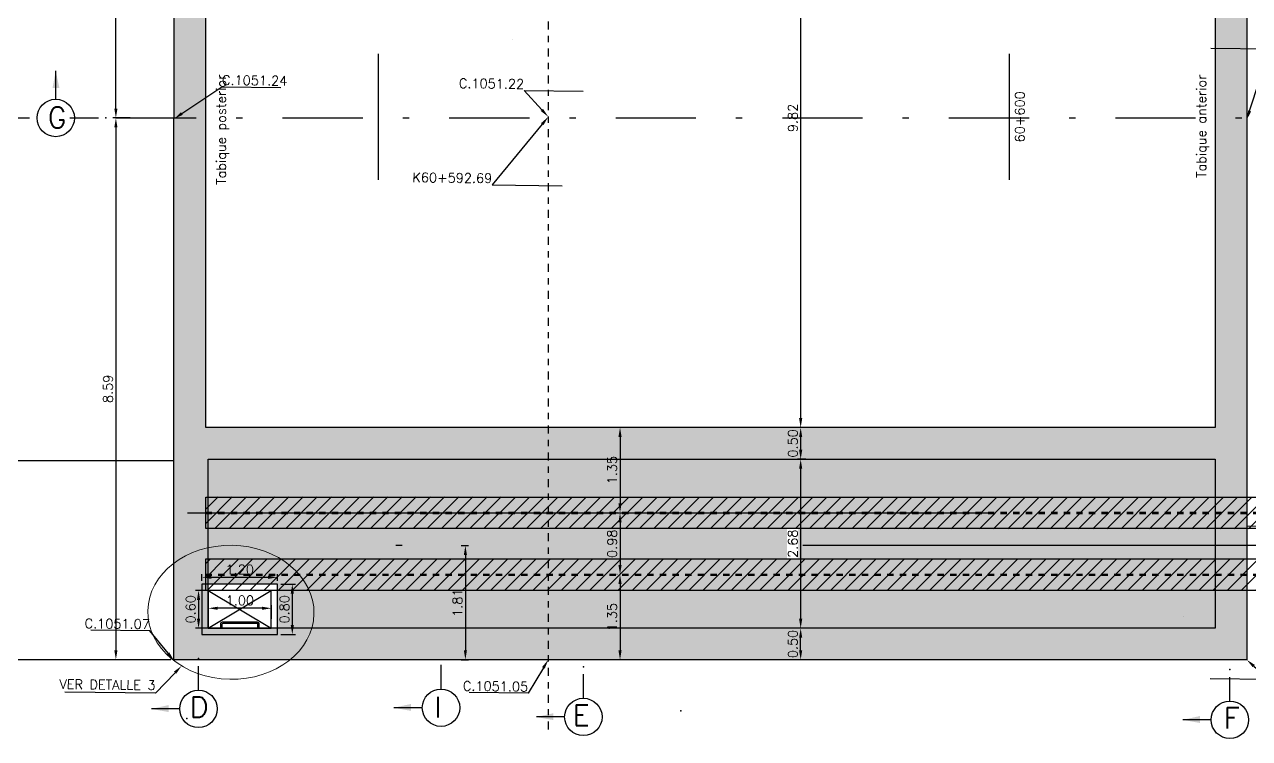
# Model space of a CAD drawing. Header units: metres. Extents: x 1080427 to 1081241, y 976768 to 977288.
# Drawn here: x 1080658.2 to 1080677.62, y 976938.34 to 976949.66 of the extents above; entities that cross this region are included whole.
import ezdxf
from ezdxf import colors
from ezdxf.entities.mleader import LeaderData, LeaderLine
from ezdxf.enums import TextEntityAlignment as Align
from ezdxf.math import Vec2, Vec3

# ---------------------------------------------------------------- set-up
doc = ezdxf.new("R2010")
doc.units = ezdxf.units.M
doc.header["$LTSCALE"] = 25.4
doc.linetypes.add('DASHDOT', pattern=[1, 0.5, -0.25, 0, -0.25])
doc.linetypes.add('HIDDEN', pattern=[0.375, 0.25, -0.125])
for name, color, linetype, lineweight in [('BORDEPUENTE', 4, 'Continuous', 15), ('COTA', 1, 'Continuous', 30), ('EJECONTRAPESO', 41, 'DASHDOT', 30), ('OTROS', 8, 'Continuous', 5), ('R80', 3, 'Continuous', 30), ('SOLIDOREFCONT', 254, 'Continuous', 5), ('TAPACCESO', 30, 'Continuous', 30)]:
    doc.layers.add(name, color=color, linetype=linetype, lineweight=lineweight)
for name, color, linetype in [('CIRCULOCONTRAP', 130, 'Continuous'), ('CONTRAPESO', 3, 'Continuous'), ('DGEO_S3E1_NUEV_BVIA', 60, 'Continuous'), ('dgeo_s3e1_nuevSTALBL', 7, 'Continuous'), ('DIMCONTRAPESO', 1, 'Continuous'), ('EJE PUENTE', 41, 'DASHDOT'), ('EJECABLES', 203, 'DASHDOT'), ('ESCALERAGATO', 53, 'Continuous'), ('PERFIL MET', 37, 'Continuous'), ('R175COTR', 7, 'Continuous')]:
    doc.layers.add(name, color=color, linetype=linetype)
doc.styles.add('romans', font='romans.shx')
doc.dimstyles.new('Copy 75', dxfattribs={"dimtxt": 0.15, "dimasz": 0.15, "dimexe": 0.05, "dimexo": 0.05, "dimgap": 0.05, "dimtad": 1, "dimzin": 0, "dimdsep": 46, "dimtxsty": 'romans', "dimcen": 0.002, "dimclrd": 1, "dimclre": 1, "dimclrt": 3, "dimadec": 4, "dimazin": 0, "dimtfac": 1, "dimtofl": 0, "dimtmove": 1, "dimatfit": 3, "dimfxl": 1, "dimtolj": 1, "dimtzin": 0, "dimarcsym": 1})

# ---------------------------------------------------------------- blocks, each defined once
blk = doc.blocks.new('lbl_tic')
blk.add_line((0, -0.04164999999999996), (0, 0.04164999999999996))
blk = doc.blocks.new('sta_tic')
blk.add_line((0, -0.04164999999999996), (0, 0.04164999999999996))
blk = doc.blocks.new('*D47')
at = {"layer": 'Defpoints', "color": 0, "transparency": 16777216}
for p in [(1080670.686964066, 976953.0903415143), (1080670.503636663, 976943.2703415144), (1080670.636964066, 976943.2703415144)]:
    blk.add_point(p, dxfattribs=at)
at = {"layer": 'DIMCONTRAPESO', "color": 1, "lineweight": -2, "transparency": 16777216}
for p, q in [((1080670.636964066, 976953.0903415143), (1080670.453636663, 976953.0903415143)), ((1080670.503636663, 976952.9403415143), (1080670.503636663, 976943.4203415144)), ((1080670.586964066, 976943.2703415144), (1080670.453636663, 976943.2703415144))]:
    blk.add_line(p, q, dxfattribs=at)
at = {"layer": 'DIMCONTRAPESO', "color": 1, "transparency": 16777216}
for points in [[(1080670.478636663, 976952.9403415143), (1080670.528636663, 976952.9403415143), (1080670.503636663, 976953.0903415143)], [(1080670.478636663, 976943.4203415144), (1080670.528636663, 976943.4203415144), (1080670.503636663, 976943.2703415144)]]:
    blk.add_solid(points, dxfattribs=at)
at = {"layer": 'DIMCONTRAPESO', "color": 3, "transparency": 16777216, "insert": (1080670.378636663, 976948.1803415144), "char_height": 0.15, "attachment_point": 5, "rotation": 90, "style": 'romans'}
blk.add_mtext('\\A1;9.82', dxfattribs=at)
blk = doc.blocks.new('*D48')
at = {"layer": 'Defpoints', "color": 0, "transparency": 16777216}
for p in [(1080670.636964066, 976943.2703415144), (1080670.503636663, 976942.7685861491), (1080670.636964066, 976942.7685861491)]:
    blk.add_point(p, dxfattribs=at)
at = {"layer": 'DIMCONTRAPESO', "color": 1, "lineweight": -2, "transparency": 16777216}
for p, q in [((1080670.586964066, 976943.2703415144), (1080670.453636663, 976943.2703415144)), ((1080670.503636663, 976943.1203415144), (1080670.503636663, 976942.9185861491)), ((1080670.586964066, 976942.7685861491), (1080670.453636663, 976942.7685861491))]:
    blk.add_line(p, q, dxfattribs=at)
at = {"layer": 'DIMCONTRAPESO', "color": 1, "transparency": 16777216}
for points in [[(1080670.478636663, 976943.1203415144), (1080670.528636663, 976943.1203415144), (1080670.503636663, 976943.2703415144)], [(1080670.478636663, 976942.9185861491), (1080670.528636663, 976942.9185861491), (1080670.503636663, 976942.7685861491)]]:
    blk.add_solid(points, dxfattribs=at)
at = {"layer": 'DIMCONTRAPESO', "color": 3, "transparency": 16777216, "insert": (1080670.378636663, 976943.0194934485), "char_height": 0.15, "attachment_point": 5, "rotation": 90, "style": 'romans'}
blk.add_mtext('\\A1;0.50', dxfattribs=at)
blk = doc.blocks.new('*D49')
at = {"layer": 'Defpoints', "color": 0, "transparency": 16777216}
for p in [(1080670.636964066, 976942.7685861491), (1080670.503636663, 976940.0889934485), (1080670.636964066, 976940.0889934485)]:
    blk.add_point(p, dxfattribs=at)
at = {"layer": 'DIMCONTRAPESO', "color": 1, "lineweight": -2, "transparency": 16777216}
for p, q in [((1080670.586964066, 976942.7685861491), (1080670.453636663, 976942.7685861491)), ((1080670.503636663, 976942.6185861491), (1080670.503636663, 976940.2389934486)), ((1080670.586964066, 976940.0889934485), (1080670.453636663, 976940.0889934485))]:
    blk.add_line(p, q, dxfattribs=at)
at = {"layer": 'DIMCONTRAPESO', "color": 1, "transparency": 16777216}
for points in [[(1080670.478636663, 976942.6185861491), (1080670.528636663, 976942.6185861491), (1080670.503636663, 976942.7685861491)], [(1080670.478636663, 976940.2389934486), (1080670.528636663, 976940.2389934486), (1080670.503636663, 976940.0889934485)]]:
    blk.add_solid(points, dxfattribs=at)
at = {"layer": 'DIMCONTRAPESO', "color": 3, "transparency": 16777216, "insert": (1080670.378636663, 976941.428789799), "char_height": 0.15, "attachment_point": 5, "rotation": 90, "style": 'romans', "bg_fill": 3, "box_fill_scale": 1.1, "bg_fill_color": 256, "bg_fill_true_color": 13158600, "bg_fill_transparency": 0}
blk.add_mtext('\\A1;2.68', dxfattribs=at)
blk = doc.blocks.new('*D71')
at = {"layer": 'Defpoints', "color": 0, "transparency": 16777216}
for p in [(1080659.928181577, 976948.1799643373), (1080659.649908516, 976939.5894934441), (1080660.570608189, 976939.5894934441)]:
    blk.add_point(p, dxfattribs=at)
at = {"layer": 'DIMCONTRAPESO', "color": 1, "lineweight": -2, "transparency": 16777216}
for p, q in [((1080659.878181577, 976948.1799643373), (1080659.599908516, 976948.1799643373)), ((1080659.649908516, 976948.0299643372), (1080659.649908516, 976939.7394934441)), ((1080660.520608189, 976939.5894934441), (1080659.599908516, 976939.5894934441))]:
    blk.add_line(p, q, dxfattribs=at)
at = {"layer": 'DIMCONTRAPESO', "color": 1, "transparency": 16777216}
for points in [[(1080659.624908516, 976948.0299643372), (1080659.674908516, 976948.0299643372), (1080659.649908516, 976948.1799643373)], [(1080659.624908516, 976939.7394934441), (1080659.674908516, 976939.7394934441), (1080659.649908516, 976939.5894934441)]]:
    blk.add_solid(points, dxfattribs=at)
at = {"layer": 'DIMCONTRAPESO', "color": 3, "transparency": 16777216, "insert": (1080659.524908516, 976943.8847288907), "char_height": 0.15, "attachment_point": 5, "rotation": 90, "style": 'romans'}
blk.add_mtext('\\A1;8.59', dxfattribs=at)
blk = doc.blocks.new('*D88')
at = {"layer": 'Defpoints', "color": 0, "transparency": 16777216}
for p in [(1080670.503636663, 976940.0889934485), (1080670.503636663, 976940.0889934485), (1080670.503360915, 976939.5889934485)]:
    blk.add_point(p, dxfattribs=at)
at = {"layer": 'DIMCONTRAPESO', "color": 1, "lineweight": -2, "transparency": 16777216}
for p, q in [((1080670.503636663, 976939.7389934486), (1080670.503636663, 976939.9389934485)), ((1080670.553360915, 976939.5889934485), (1080670.553636663, 976939.5889934485))]:
    blk.add_line(p, q, dxfattribs=at)
at = {"layer": 'DIMCONTRAPESO', "color": 1, "transparency": 16777216}
for points in [[(1080670.478636663, 976939.9389934485), (1080670.528636663, 976939.9389934485), (1080670.503636663, 976940.0889934485)], [(1080670.478636663, 976939.7389934486), (1080670.528636663, 976939.7389934486), (1080670.503636663, 976939.5889934485)]]:
    blk.add_solid(points, dxfattribs=at)
at = {"layer": 'DIMCONTRAPESO', "color": 3, "transparency": 16777216, "insert": (1080670.378636663, 976939.8389934485), "char_height": 0.15, "attachment_point": 5, "rotation": 90, "style": 'romans'}
blk.add_mtext('\\A1;0.50', dxfattribs=at)
blk = doc.blocks.new('*D164')
at = {"layer": 'Defpoints', "color": 0, "transparency": 16777216}
for p in [(1080662.213263283, 976940.8961763742), (1080661.013263282, 976940.7889934485), (1080662.213263283, 976940.7889934485)]:
    blk.add_point(p, dxfattribs=at)
at = {"layer": 'DIMCONTRAPESO', "color": 1, "lineweight": -2, "transparency": 16777216}
for p, q in [((1080661.013263282, 976940.8389934485), (1080661.013263282, 976940.9461763742)), ((1080661.163263282, 976940.8961763742), (1080662.063263283, 976940.8961763742)), ((1080662.213263283, 976940.8389934485), (1080662.213263283, 976940.9461763742))]:
    blk.add_line(p, q, dxfattribs=at)
at = {"layer": 'DIMCONTRAPESO', "color": 1, "transparency": 16777216}
for points in [[(1080661.163263282, 976940.9211763742), (1080661.163263282, 976940.8711763741), (1080661.013263282, 976940.8961763742)], [(1080662.063263283, 976940.9211763742), (1080662.063263283, 976940.8711763741), (1080662.213263283, 976940.8961763742)]]:
    blk.add_solid(points, dxfattribs=at)
at = {"layer": 'DIMCONTRAPESO', "color": 3, "transparency": 16777216, "insert": (1080661.613263282, 976941.0211763742), "char_height": 0.15, "attachment_point": 5, "style": 'romans'}
blk.add_mtext('\\A1;1.20', dxfattribs=at)
blk = doc.blocks.new('*D165')
at = {"layer": 'Defpoints', "color": 0, "transparency": 16777216}
for p in [(1080661.173263206, 976940.6889934484), (1080660.96027649, 976940.0889934484), (1080661.173263206, 976940.0889934484)]:
    blk.add_point(p, dxfattribs=at)
at = {"layer": 'DIMCONTRAPESO', "color": 1, "lineweight": -2, "transparency": 16777216}
for p, q in [((1080661.123263206, 976940.6889934484), (1080660.91027649, 976940.6889934484)), ((1080660.96027649, 976940.5389934484), (1080660.96027649, 976940.2389934484)), ((1080661.123263206, 976940.0889934484), (1080660.91027649, 976940.0889934484))]:
    blk.add_line(p, q, dxfattribs=at)
at = {"layer": 'DIMCONTRAPESO', "color": 1, "transparency": 16777216}
for points in [[(1080660.93527649, 976940.5389934484), (1080660.98527649, 976940.5389934484), (1080660.96027649, 976940.6889934484)], [(1080660.93527649, 976940.2389934484), (1080660.98527649, 976940.2389934484), (1080660.96027649, 976940.0889934484)]]:
    blk.add_solid(points, dxfattribs=at)
at = {"layer": 'DIMCONTRAPESO', "color": 3, "transparency": 16777216, "insert": (1080660.835276489, 976940.3889934485), "char_height": 0.15, "attachment_point": 5, "rotation": 90, "style": 'romans'}
blk.add_mtext('\\A1;0.60', dxfattribs=at)
blk = doc.blocks.new('*D166')
at = {"layer": 'Defpoints', "color": 0, "transparency": 16777216}
for p in [(1080661.113263282, 976940.4051793386), (1080661.113263282, 976940.1889934485), (1080662.115634172, 976940.1889934485)]:
    blk.add_point(p, dxfattribs=at)
at = {"layer": 'DIMCONTRAPESO', "color": 1, "lineweight": -2, "transparency": 16777216}
for p, q in [((1080661.113263282, 976940.2389934486), (1080661.113263282, 976940.4551793387)), ((1080661.965634172, 976940.4051793386), (1080661.263263282, 976940.4051793386)), ((1080662.115634172, 976940.2389934486), (1080662.115634172, 976940.4551793387))]:
    blk.add_line(p, q, dxfattribs=at)
at = {"layer": 'DIMCONTRAPESO', "color": 1, "transparency": 16777216}
for points in [[(1080661.263263282, 976940.4301793387), (1080661.263263282, 976940.3801793386), (1080661.113263282, 976940.4051793386)], [(1080661.965634172, 976940.4301793387), (1080661.965634172, 976940.3801793386), (1080662.115634172, 976940.4051793386)]]:
    blk.add_solid(points, dxfattribs=at)
at = {"layer": 'DIMCONTRAPESO', "color": 3, "transparency": 16777216, "insert": (1080661.614448727, 976940.5301793386), "char_height": 0.15, "attachment_point": 5, "style": 'romans'}
blk.add_mtext('\\A1;1.00', dxfattribs=at)
blk = doc.blocks.new('*D167')
at = {"layer": 'Defpoints', "color": 0, "transparency": 16777216}
for p in [(1080662.213263283, 976940.7889934485), (1080662.213263283, 976939.9889934486), (1080662.446070617, 976939.9889934486)]:
    blk.add_point(p, dxfattribs=at)
at = {"layer": 'DIMCONTRAPESO', "color": 1, "lineweight": -2, "transparency": 16777216}
for p, q in [((1080662.263263283, 976940.7889934485), (1080662.496070617, 976940.7889934485)), ((1080662.446070617, 976940.6389934485), (1080662.446070617, 976940.1389934486)), ((1080662.263263283, 976939.9889934486), (1080662.496070617, 976939.9889934486))]:
    blk.add_line(p, q, dxfattribs=at)
at = {"layer": 'DIMCONTRAPESO', "color": 1, "transparency": 16777216}
for points in [[(1080662.421070617, 976940.6389934485), (1080662.471070617, 976940.6389934485), (1080662.446070617, 976940.7889934485)], [(1080662.421070617, 976940.1389934486), (1080662.471070617, 976940.1389934486), (1080662.446070617, 976939.9889934486)]]:
    blk.add_solid(points, dxfattribs=at)
at = {"layer": 'DIMCONTRAPESO', "color": 3, "transparency": 16777216, "insert": (1080662.321070617, 976940.3889934487), "char_height": 0.15, "attachment_point": 5, "rotation": 90, "style": 'romans'}
blk.add_mtext('\\A1;0.80', dxfattribs=at)
blk = doc.blocks.new('*D225')
at = {"layer": 'Defpoints', "color": 0, "transparency": 16777216}
for p in [(1080659.649908516, 976956.7700577831), (1080659.649908516, 976956.7700577831), (1080659.649908516, 976948.1799643373)]:
    blk.add_point(p, dxfattribs=at)
at = {"layer": 'DIMCONTRAPESO', "color": 1, "lineweight": -2, "transparency": 16777216}
blk.add_line((1080659.649908516, 976948.3299643373), (1080659.649908516, 976956.6200577831), dxfattribs=at)
at = {"layer": 'DIMCONTRAPESO', "color": 1, "transparency": 16777216}
for points in [[(1080659.624908516, 976956.6200577831), (1080659.674908516, 976956.6200577831), (1080659.649908516, 976956.7700577831)], [(1080659.624908516, 976948.3299643373), (1080659.674908516, 976948.3299643373), (1080659.649908516, 976948.1799643373)]]:
    blk.add_solid(points, dxfattribs=at)
at = {"layer": 'DIMCONTRAPESO', "color": 3, "transparency": 16777216, "insert": (1080659.524908516, 976952.4750110604), "char_height": 0.15, "attachment_point": 5, "rotation": 90, "style": 'romans'}
blk.add_mtext('\\A1;8.59', dxfattribs=at)
blk = doc.blocks.new('*D514')
at = {"layer": 'COTA', "color": 1, "lineweight": -2, "transparency": 16777216}
for p, q in [((1080665.123263282, 976941.399768764), (1080665.239537978, 976941.399768764)), ((1080665.189537978, 976941.249768764), (1080665.189537978, 976939.7392286262)), ((1080665.123233866, 976939.5892286262), (1080665.239537978, 976939.5892286262))]:
    blk.add_line(p, q, dxfattribs=at)
at = {"layer": 'COTA', "color": 1, "transparency": 16777216}
for points in [[(1080665.164537978, 976941.249768764), (1080665.214537978, 976941.249768764), (1080665.189537978, 976941.399768764)], [(1080665.164537978, 976939.7392286262), (1080665.214537978, 976939.7392286262), (1080665.189537978, 976939.5892286262)]]:
    blk.add_solid(points, dxfattribs=at)
at = {"layer": 'Defpoints', "color": 0, "transparency": 16777216}
for p in [(1080665.073263282, 976941.399768764), (1080665.073233866, 976939.5892286262), (1080665.189537978, 976939.5892286262)]:
    blk.add_point(p, dxfattribs=at)
at = {"layer": 'COTA', "color": 3, "transparency": 16777216, "insert": (1080665.064537978, 976940.4944986952), "char_height": 0.15, "attachment_point": 5, "rotation": 90, "style": 'romans'}
blk.add_mtext('\\A1;1.81', dxfattribs=at)
blk = doc.blocks.new('*D715')
at = {"layer": 'COTA', "color": 1, "lineweight": -2, "transparency": 16777216}
for p, q in [((1080660.523263282, 976956.7704352259), (1080657.871319028, 976956.7704352259)), ((1080657.921319028, 976956.6204352259), (1080657.921319028, 976939.739493508)), ((1080660.522252801, 976939.589493508), (1080657.871319028, 976939.589493508))]:
    blk.add_line(p, q, dxfattribs=at)
at = {"layer": 'COTA', "color": 1, "transparency": 16777216}
for points in [[(1080657.896319028, 976956.6204352259), (1080657.946319028, 976956.6204352259), (1080657.921319028, 976956.7704352259)], [(1080657.896319028, 976939.739493508), (1080657.946319028, 976939.739493508), (1080657.921319028, 976939.589493508)]]:
    blk.add_solid(points, dxfattribs=at)
at = {"layer": 'Defpoints', "color": 0, "transparency": 16777216}
for p in [(1080660.573263282, 976956.7704352259), (1080657.921319028, 976939.589493508), (1080660.572252801, 976939.589493508)]:
    blk.add_point(p, dxfattribs=at)
at = {"layer": 'COTA', "color": 3, "transparency": 16777216, "insert": (1080657.796319028, 976948.1799643671), "char_height": 0.15, "attachment_point": 5, "rotation": 90, "style": 'romans'}
blk.add_mtext('\\A1;17.18', dxfattribs=at)
blk = doc.blocks.new('*D1208')
at = {"layer": 'Defpoints', "color": 0, "transparency": 16777216}
for p in [(1080667.647512689, 976940.9390422414), (1080667.640581415, 976939.5890422415), (1080667.647512689, 976939.5890422415)]:
    blk.add_point(p, dxfattribs=at)
at = {"layer": 'DIMCONTRAPESO', "color": 1, "lineweight": -2, "transparency": 16777216}
for p, q in [((1080667.597512688, 976940.9390422414), (1080667.590581415, 976940.9390422414)), ((1080667.640581415, 976940.7890422414), (1080667.640581415, 976939.7390422415)), ((1080667.597512688, 976939.5890422415), (1080667.590581415, 976939.5890422415))]:
    blk.add_line(p, q, dxfattribs=at)
at = {"layer": 'DIMCONTRAPESO', "color": 1, "transparency": 16777216}
for points in [[(1080667.615581415, 976940.7890422414), (1080667.665581414, 976940.7890422414), (1080667.640581415, 976940.9390422414)], [(1080667.615581415, 976939.7390422415), (1080667.665581414, 976939.7390422415), (1080667.640581415, 976939.5890422415)]]:
    blk.add_solid(points, dxfattribs=at)
at = {"layer": 'DIMCONTRAPESO', "color": 3, "transparency": 16777216, "insert": (1080667.515581414, 976940.2640422416), "char_height": 0.15, "attachment_point": 5, "rotation": 90, "style": 'romans'}
blk.add_mtext('\\A1;1.35', dxfattribs=at)
blk = doc.blocks.new('*D1206')
at = {"layer": 'Defpoints', "color": 0, "transparency": 16777216}
for p in [(1080667.646478428, 976943.2703415144), (1080667.640581415, 976941.9203415144), (1080667.646478428, 976941.9203415144)]:
    blk.add_point(p, dxfattribs=at)
at = {"layer": 'DIMCONTRAPESO', "color": 1, "lineweight": -2, "transparency": 16777216}
for p, q in [((1080667.596478428, 976943.2703415144), (1080667.590581415, 976943.2703415144)), ((1080667.640581415, 976943.1203415144), (1080667.640581415, 976942.0703415144)), ((1080667.596478428, 976941.9203415144), (1080667.590581415, 976941.9203415144))]:
    blk.add_line(p, q, dxfattribs=at)
at = {"layer": 'DIMCONTRAPESO', "color": 1, "transparency": 16777216}
for points in [[(1080667.615581415, 976943.1203415144), (1080667.665581414, 976943.1203415144), (1080667.640581415, 976943.2703415144)], [(1080667.615581415, 976942.0703415144), (1080667.665581414, 976942.0703415144), (1080667.640581415, 976941.9203415144)]]:
    blk.add_solid(points, dxfattribs=at)
at = {"layer": 'DIMCONTRAPESO', "color": 3, "transparency": 16777216, "insert": (1080667.515581414, 976942.5953415144), "char_height": 0.15, "attachment_point": 5, "rotation": 90, "style": 'romans'}
blk.add_mtext('\\A1;1.35', dxfattribs=at)
blk = doc.blocks.new('*D1207')
at = {"layer": 'Defpoints', "color": 0, "transparency": 16777216}
for p in [(1080667.640581415, 976941.9191359531), (1080667.640581415, 976940.9390422414), (1080667.640581415, 976940.9390422414)]:
    blk.add_point(p, dxfattribs=at)
at = {"layer": 'DIMCONTRAPESO', "color": 1, "lineweight": -2, "transparency": 16777216}
blk.add_line((1080667.640581415, 976941.769135953), (1080667.640581415, 976941.0890422415), dxfattribs=at)
at = {"layer": 'DIMCONTRAPESO', "color": 1, "transparency": 16777216}
for points in [[(1080667.615581415, 976941.769135953), (1080667.665581414, 976941.769135953), (1080667.640581415, 976941.9191359531)], [(1080667.615581415, 976941.0890422415), (1080667.665581414, 976941.0890422415), (1080667.640581415, 976940.9390422414)]]:
    blk.add_solid(points, dxfattribs=at)
at = {"layer": 'DIMCONTRAPESO', "color": 3, "transparency": 16777216, "insert": (1080667.515581414, 976941.4290890974), "char_height": 0.15, "attachment_point": 5, "rotation": 90, "style": 'romans'}
blk.add_mtext('\\A1;0.98', dxfattribs=at)

msp = doc.modelspace()

# ---------------------------------------------------------------- hatches: boundary and pattern name
at = {"layer": 'SOLIDOREFCONT', "transparency": 33554541}
h = msp.add_hatch(color=251, dxfattribs=at)
h.dxf.hatch_style = 1
h.paths.add_polyline_path([(1080660.570652215, 976939.5894934415), (1080677.573259857, 976939.5884934487), (1080677.573259857, 976956.7704352259), (1080660.573263282, 976956.7704352259)])
h.paths.add_polyline_path([(1080661.113263282, 976953.5904881151), (1080661.113263206, 976956.2704881151), (1080677.073263206, 976956.2704881151), (1080677.073263282, 976953.5904881151)], flags=16)
h.paths.add_polyline_path([(1080661.073263282, 976953.0932655472), (1080677.073263282, 976953.0953415143), (1080677.073263282, 976943.2694934485), (1080661.073263282, 976943.2674174814)], flags=16)
h.paths.add_polyline_path([(1080661.113263282, 976942.7694934487), (1080677.073263282, 976942.7694934487), (1080677.073263282, 976940.0889934485), (1080661.113263282, 976940.0889934485)], flags=16)
at = {"layer": 'SOLIDOREFCONT', "transparency": 33554546}
h = msp.add_hatch(color=252, dxfattribs=at)
h.dxf.hatch_style = 1
h.paths.add_polyline_path([(1080662.213263283, 976940.0889934484), (1080662.213263283, 976940.7889934485), (1080661.113263282, 976940.7889934485), (1080661.113263282, 976942.7694934487), (1080677.073263282, 976942.7694934487), (1080677.073263282, 976940.0889934484)])

# ---------------------------------------------------------------- linework, layer by layer
for p, q in [((1080660.958571517, 976939.1069330948), (1080660.958571517, 976939.4881165738)), ((1080664.803263282, 976939.1245728385), (1080664.803263282, 976939.5057563175)), ((1080667.059601367, 976938.9786869587), (1080667.059601367, 976939.3598704376)), ((1080677.306618213, 976938.9332940958), (1080677.306618213, 976939.3144775748)), ((1080660.664323074, 976938.8096228943), (1080660.213271189, 976938.8096228937)), ((1080664.506632423, 976938.8279419792), (1080664.055580537, 976938.8279419792)), ((1080666.765352923, 976938.6813767586), (1080666.314301037, 976938.6813767586)), ((1080677.01236977, 976938.6359838957), (1080676.561317884, 976938.6359838957))]:
    msp.add_line(p, q)
for p in [(1080660.958571517, 976939.606768918), (1080667.059601367, 976939.4785227819), (1080677.306618213, 976939.433129919), (1080668.602584124, 976938.7780392828), (1080660.775882457, 976938.657863606)]:
    msp.add_point(p)
for points in [[(1080660.484126356, 976938.8695445778), (1080660.484126356, 976938.7597874091), (1080660.213271189, 976938.8096228937)], [(1080664.326435704, 976938.8878636629), (1080664.326435704, 976938.7781064942), (1080664.055580537, 976938.8279419792)], [(1080666.585156205, 976938.7412984424), (1080666.585156205, 976938.6315412737), (1080666.314301037, 976938.6813767586)], [(1080676.832173051, 976938.6959055795), (1080676.832173051, 976938.5861484108), (1080676.561317884, 976938.6359838957)]]:
    msp.add_solid(points)
at = {"layer": 'BORDEPUENTE'}
msp.add_lwpolyline([(1080677.573263282, 976941.705628044), (1081098.782512865, 976941.6980423178, 3.889614012292456e-05), (1081101.703317447, 976941.6982695924)], format="xyb", dxfattribs=at)
at = {"layer": 'CIRCULOCONTRAP'}
for centre in [(1080658.696393843, 976948.1799643373), (1080660.958571517, 976938.8103022354), (1080664.803263282, 976938.8279419792), (1080667.059601367, 976938.6820560993), (1080677.306618213, 976938.6366632364)]:
    msp.add_circle(centre, 0.296630859375, dxfattribs=at)
at = {"layer": 'CONTRAPESO'}
for points in [[(1080660.573263282, 976956.7704352259), (1080677.573263206, 976956.7704352259), (1080677.573263282, 976939.5884934484), (1080660.570608189, 976939.5894934441)], [(1080661.073263282, 976943.2703415144), (1080661.073263282, 976953.0903415143), (1080677.073263282, 976953.0903415143), (1080677.073263282, 976943.2703415144)]]:
    msp.add_lwpolyline(points, close=True, dxfattribs=at)
msp.add_lwpolyline([(1080677.073263282, 976940.0889934485), (1080677.073263282, 976940.0889934485), (1080661.113263282, 976940.0889934485), (1080661.113263282, 976942.7685861491), (1080677.073263282, 976942.7685861491), (1080677.073263282, 976940.0889934485)], dxfattribs=at)
at = {"layer": 'COTA', "linetype": 'ByBlock', "lineweight": -2}
msp.add_line((1080665.937567783, 976949.4274970784), (1080665.937567783, 976949.4274970784), dxfattribs=at)
at = {"layer": 'COTA'}
msp.add_lwpolyline([(1080676.573263282, 976940.2815819018), (1080676.573263282, 976940.2815819018)], dxfattribs=at)
at = {"layer": 'DGEO_S3E1_NUEV_BVIA'}
msp.add_line((1080654.269319884, 976942.7480423115), (1080660.573263282, 976942.7480423115), dxfattribs=at)
at = {"layer": 'EJE PUENTE', "ltscale": 0.1}
msp.add_lwpolyline([(1080643.813269292, 976948.1799643373), (1081123.813502475, 976948.1799643373)], dxfattribs=at)
at = {"layer": 'EJECONTRAPESO', "ltscale": 0.01}
msp.add_lwpolyline([(1080666.503263282, 976959.1039032531), (1080666.503263282, 976938.439959088)], dxfattribs=at)
at = {"layer": 'ESCALERAGATO'}
for points in [[(1080661.338263282, 976940.1886121978), (1080661.888263283, 976940.1886121978, -0.414213562373095), (1080661.913263283, 976940.1636121977), (1080661.913263283, 976940.0889934485), (1080661.313263282, 976940.0889934485), (1080661.313263282, 976940.1636121977, -0.414213562373095)], [(1080661.348263282, 976940.1686121977), (1080661.878263283, 976940.1686121977, -0.414213562373095), (1080661.893263282, 976940.1536121977), (1080661.893263282, 976940.0889934485), (1080661.333263282, 976940.0889934485), (1080661.333263282, 976940.1536121977, -0.414213562373095)]]:
    msp.add_lwpolyline(points, format="xyb", close=True, dxfattribs=at)
at = {"layer": 'OTROS'}
msp.add_ellipse((1080661.473468515, 976940.3416545695), major_axis=(-1.316474719744053, 0.024813421610995), ratio=0.8068957161346499, start_param=-1.570796326794897, end_param=4.71238898038469, dxfattribs=at)
at = {"layer": 'R175COTR'}
for p, q in [((1080658.695714502, 976948.4742127808), (1080658.695714502, 976948.9252646668)), ((1080658.993024702, 976948.1799643373), (1080659.374208181, 976948.1799643373))]:
    msp.add_line(p, q, dxfattribs=at)
msp.add_point((1080659.492860526, 976948.1799643373), dxfattribs=at)
msp.add_solid([(1080658.755636186, 976948.6544094993), (1080658.645879017, 976948.6544094993), (1080658.695714502, 976948.9252646668)], dxfattribs=at)
at = {"layer": 'TAPACCESO'}
for p, q in [((1080661.113263282, 976940.6889934485), (1080662.113263282, 976940.0889934485)), ((1080661.113263282, 976940.0889934485), (1080662.113263282, 976940.6889934485))]:
    msp.add_line(p, q, dxfattribs=at)
for points in [[(1080661.013263282, 976939.9889934486), (1080662.213263283, 976939.9889934486), (1080662.213263283, 976940.7889934485), (1080661.013263282, 976940.7889934485)], [(1080661.113263282, 976940.0889934485), (1080662.113263282, 976940.0889934485), (1080662.113263282, 976940.6889934485), (1080661.113263282, 976940.6889934485)]]:
    msp.add_lwpolyline(points, close=True, dxfattribs=at)

# ---------------------------------------------------------------- block references
at = {"layer": 'dgeo_s3e1_nuevSTALBL', "xscale": 24.00960384153662, "yscale": 24.00960384153662, "zscale": 24.00960384153662}
for name, p in [('sta_tic', (1080663.813263282, 976948.1980423117)), ('lbl_tic', (1080673.813263282, 976948.1980423122))]:
    msp.add_blockref(name, p, dxfattribs=at)

# ---------------------------------------------------------------- texts
at = {"layer": 'COTA', "color": 3, "char_height": 0.15, "width": 3.516408503055573, "attachment_point": 3, "rotation": 90, "style": 'romans'}
for s, insert in [('Tabique posterior\\P', (1080661.243594091, 976948.8680626746)), ('Tabique anterior\\P', (1080676.778610457, 976948.8680626746))]:
    msp.add_mtext(s, dxfattribs=dict(at, insert=insert))
at = {"layer": 'R175COTR', "insert": (1080658.56925885, 976948.3524504972), "char_height": 0.33, "width": 0.4150010265334458, "attachment_point": 1, "rotation": 359.9999636900451, "style": 'romans'}
msp.add_mtext('{\\C0;G}', dxfattribs=at)
at = {"layer": 'R175COTR', "char_height": 0.33, "width": 0.4150010265334458, "style": 'romans'}
for s, insert, attachment_point in [('{\\C0;D}', (1080661.116018432, 976938.6734924782), 9), ('{\\C0;I}', (1080664.807352667, 976939.003182755), 3), ('{\\C0;E}', (1080667.156625141, 976938.5452463421), 9), ('{\\C0;F}', (1080677.464065128, 976938.4998534792), 9)]:
    msp.add_mtext(s, dxfattribs=dict(at, insert=insert, attachment_point=attachment_point))
at = {"layer": 'R80', "style": 'romans'}
msp.add_text('60+600', height=0.15, rotation=90, dxfattribs=at).set_placement((1080674.096056922, 976948.1980423122), align=Align.BOTTOM_CENTER)

# ---------------------------------------------------------------- dimensions: what is measured, and where the dimension line sits
at = {"layer": 'COTA', "color": 2}
for base, p1, p2, picture, middle in [((1080657.921319028, 976939.589493508), (1080660.573263282, 976956.7704352259), (1080660.572252801, 976939.589493508), '*D715', (1080657.796319028, 976948.1799643671)), ((1080665.189537978, 976939.5892286262), (1080665.073263282, 976941.399768764), (1080665.073233866, 976939.5892286262), '*D514', (1080665.064537978, 976940.4944986952))]:
    dim = msp.add_linear_dim(base=base, p1=p1, p2=p2, angle=90, dimstyle='Copy 75', dxfattribs=at)
    dim.commit()
    dim.dimension.update_dxf_attribs({"geometry": picture, "text_midpoint": middle})
at = {"layer": 'DIMCONTRAPESO', "color": 2}
dim = msp.add_linear_dim(base=(1080659.649908516, 976956.7700577831), p1=(1080659.649908516, 976948.1799643373), p2=(1080659.649908516, 976956.7700577831), angle=90, dimstyle='Copy 75', dxfattribs=at)
dim.commit()
dim.dimension.update_dxf_attribs({"geometry": '*D225', "text_midpoint": (1080659.524908516, 976952.4750110604)})
at = {"layer": 'DIMCONTRAPESO'}
for base, p1, p2, picture, middle in [((1080670.503636663, 976943.2703415144), (1080670.686964066, 976953.0903415143), (1080670.636964066, 976943.2703415144), '*D47', (1080670.378636663, 976948.1803415144)), ((1080659.649908516, 976939.5894934441), (1080659.928181577, 976948.1799643373), (1080660.570608189, 976939.5894934441), '*D71', (1080659.524908516, 976943.8847288907)), ((1080667.640581415, 976941.9203415144), (1080667.646478428, 976943.2703415144), (1080667.646478428, 976941.9203415144), '*D1206', (1080667.515581414, 976942.5953415144)), ((1080667.640581415, 976940.9390422414), (1080667.640581415, 976941.9191359531), (1080667.640581415, 976940.9390422414), '*D1207', (1080667.515581414, 976941.4290890974)), ((1080667.640581415, 976939.5890422415), (1080667.647512689, 976940.9390422414), (1080667.647512689, 976939.5890422415), '*D1208', (1080667.515581414, 976940.2640422416)), ((1080662.446070617, 976939.9889934486), (1080662.213263283, 976940.7889934485), (1080662.213263283, 976939.9889934486), '*D167', (1080662.321070617, 976940.3889934487)), ((1080660.96027649, 976940.0889934484), (1080661.173263206, 976940.6889934484), (1080661.173263206, 976940.0889934484), '*D165', (1080660.835276489, 976940.3889934485))]:
    dim = msp.add_linear_dim(base=base, p1=p1, p2=p2, angle=90, dimstyle='Copy 75', dxfattribs=at)
    dim.commit()
    dim.dimension.update_dxf_attribs({"geometry": picture, "text_midpoint": middle})
dim = msp.add_linear_dim(base=(1080670.503636663, 976942.7685861491), p1=(1080670.636964066, 976943.2703415144), p2=(1080670.636964066, 976942.7685861491), angle=90, dimstyle='Copy 75', dxfattribs=at)
dim.commit()
dim.dimension.update_dxf_attribs({"geometry": '*D48', "text_midpoint": (1080670.503636663, 976943.0194934485), "dimtype": 160})
for base, p1, p2, picture, middle in [((1080662.213263283, 976940.8961763742), (1080661.013263282, 976940.7889934485), (1080662.213263283, 976940.7889934485), '*D164', (1080661.613263282, 976941.0211763742)), ((1080661.113263282, 976940.4051793386), (1080662.115634172, 976940.1889934485), (1080661.113263282, 976940.1889934485), '*D166', (1080661.614448727, 976940.5301793386))]:
    dim = msp.add_linear_dim(base=base, p1=p1, p2=p2, dimstyle='Copy 75', dxfattribs=at)
    dim.commit()
    dim.dimension.update_dxf_attribs({"geometry": picture, "text_midpoint": middle})

# ---------------------------------------------------------------- leaders
at = {"layer": 'COTA'}
ml = msp.add_multileader_mtext('Standard', dxfattribs=at)
ml.set_content('C.1051.18', color=3, style='romans')
ml.set_leader_properties(color=256)
ml.build(insert=Vec2(0, 0))
ml.multileader.update_dxf_attribs({"text_left_attachment_type": 6, "text_right_attachment_type": 6, "dogleg_length": 0, "arrow_head_size": 0.15})
ctx = ml.context
ctx.base_point, ctx.char_height, ctx.arrow_head_size, ctx.landing_gap_size, ctx.plane_origin, ctx.plane_x_axis, ctx.plane_y_axis = Vec3(1080677.939273658, 976949.2689307255), 0.15, 0.15, 0, Vec3(1080675.280481359, 976956.4683939252), Vec3(0.9999352659589026, -0.01137822005845793), Vec3(0.01137822005845793, 0.9999352659589026)
ctx.left_attachment, ctx.right_attachment = 6, 6
notes = []
notes.append((ctx, [(0, (1, 1, 0), (1080677.939273658, 976949.2689307255), (0.9999352659589028, -0.01137822005845793), 0, [(0, [(1080677.573263244, 976948.1485674868)], 0, [])])]))
ctx.mtext.insert, ctx.mtext.text_direction, ctx.mtext.rotation, ctx.mtext.width, ctx.mtext.defined_height, ctx.mtext.flow_direction = Vec3(1080677.941321737, 976949.4489190734), Vec3(0.9999352659589028, -0.01137822005845793), 6.271806841595382, 3.572539773101424, 1.208357274911069, 5
ml = msp.add_multileader_mtext('Standard', dxfattribs=at)
ml.set_content('C.1051.24', color=3, style='romans')
ml.set_leader_properties(color=256)
ml.build(insert=Vec2(0, 0))
ml.multileader.update_dxf_attribs({"text_left_attachment_type": 6, "text_right_attachment_type": 6, "dogleg_length": 0, "arrow_head_size": 0.15})
ctx = ml.context
ctx.base_point, ctx.char_height, ctx.arrow_head_size, ctx.landing_gap_size, ctx.plane_origin, ctx.plane_x_axis, ctx.plane_y_axis = Vec3(1080661.33083604, 976948.6762852161), 0.15, 0.15, 0, Vec3(1080658.279153851, 976956.4864719001), Vec3(0.9999352659589026, -0.01137822005845793), Vec3(0.01137822005845793, 0.9999352659589026)
ctx.left_attachment, ctx.right_attachment = 6, 6
notes.append((ctx, [(0, (1, 1, 0), (1080661.33083604, 976948.6762852161), (0.9999352659589028, -0.01137822005845793), 0, [(0, [(1080660.571935736, 976948.1666454617)], 0, [])])]))
ctx.mtext.insert, ctx.mtext.text_direction, ctx.mtext.rotation, ctx.mtext.width, ctx.mtext.defined_height, ctx.mtext.flow_direction = Vec3(1080661.33288412, 976948.856273564), Vec3(0.9999352659589026, -0.01137822005845793), 6.271806841595382, 3.572539773101424, 1.208357274911069, 5
ml = msp.add_multileader_mtext('Standard', dxfattribs=at)
ml.set_content('C.1051.22', color=3, style='romans')
ml.set_leader_properties(color=256)
ml.build(insert=Vec2(0, 0))
ml.multileader.update_dxf_attribs({"text_left_attachment_type": 6, "text_right_attachment_type": 6, "dogleg_length": 0, "arrow_head_size": 0.15})
ctx = ml.context
ctx.base_point, ctx.char_height, ctx.arrow_head_size, ctx.landing_gap_size, ctx.plane_origin, ctx.plane_x_axis, ctx.plane_y_axis = Vec3(1080665.012585149, 976948.6258959561), 0.15, 0.15, 0, Vec3(1080664.210481397, 976956.4864719001), Vec3(0.9999352659589026, -0.01137822005845793), Vec3(0.01137822005845793, 0.9999352659589026)
ctx.left_attachment, ctx.right_attachment, ctx.text_align_type = 6, 6, 2
notes.append((ctx, [(1, (1, 1, 0), (1080666.119656336, 976948.613298641), (-1, 0), 0, [(0, [(1080666.503263282, 976948.1980423122)], 0, [])])]))
ctx.mtext.insert, ctx.mtext.text_direction, ctx.mtext.rotation, ctx.mtext.width, ctx.mtext.defined_height, ctx.mtext.alignment, ctx.mtext.flow_direction = Vec3(1080666.121704416, 976948.793286989), Vec3(0.9999352659589026, -0.01137822005845793), 6.271806841595382, 3.572539773101424, 1.208357274911069, 3, 5
ml = msp.add_multileader_mtext('Standard', dxfattribs=at)
ml.set_content('K60+592.69', color=3, style='romans')
ml.set_leader_properties(color=256)
ml.build(insert=Vec2(0, 0))
ml.multileader.update_dxf_attribs({"text_left_attachment_type": 6, "text_right_attachment_type": 6, "dogleg_length": 0, "arrow_head_size": 0.15})
ctx = ml.context
ctx.base_point, ctx.char_height, ctx.arrow_head_size, ctx.landing_gap_size, ctx.plane_origin, ctx.plane_x_axis, ctx.plane_y_axis = Vec3(1080664.264247714, 976947.1336610827), 0.15, 0.15, 0, Vec3(1080664.271684193, 976954.3418322473), Vec3(0.9999352659589028, -0.01137822005845793), Vec3(0.01137822005845793, 0.9999352659589028)
ctx.left_attachment, ctx.right_attachment, ctx.text_align_type = 6, 6, 2
notes.append((ctx, [(1, (1, 1, 0), (1080665.614160323, 976947.1183004857), (-1, 0), 0, [(0, [(1080666.503263282, 976948.1980423122)], 0, [])])]))
ctx.mtext.insert, ctx.mtext.text_direction, ctx.mtext.rotation, ctx.mtext.alignment, ctx.mtext.flow_direction = Vec3(1080665.616208403, 976947.2982888336), Vec3(0.9999352659589028, -0.01137822005845793), 6.271806841595382, 3, 5
ml = msp.add_multileader_mtext('Standard', dxfattribs=at)
ml.set_content('C.1051.07', color=3, style='romans')
ml.set_leader_properties(color=256)
ml.build(insert=Vec2(0, 0))
ml.multileader.update_dxf_attribs({"text_left_attachment_type": 6, "text_right_attachment_type": 6, "dogleg_length": 0, "arrow_head_size": 0.15})
ctx = ml.context
ctx.base_point, ctx.char_height, ctx.arrow_head_size, ctx.landing_gap_size, ctx.plane_origin, ctx.plane_x_axis, ctx.plane_y_axis = Vec3(1080659.080073396, 976940.0606196929), 0.15, 0.15, 0, Vec3(1080658.277826304, 976947.896001007), Vec3(0.9999352659589026, -0.01137822005845793), Vec3(0.01137822005845793, 0.9999352659589026)
ctx.left_attachment, ctx.right_attachment, ctx.text_align_type = 6, 6, 2
notes.append((ctx, [(1, (1, 1, 0), (1080660.187144583, 976940.0480223779), (-1, 0), 0, [(0, [(1080660.570608189, 976939.5761745685)], 0, [])])]))
ctx.mtext.insert, ctx.mtext.text_direction, ctx.mtext.rotation, ctx.mtext.width, ctx.mtext.defined_height, ctx.mtext.alignment, ctx.mtext.flow_direction = Vec3(1080660.189192662, 976940.2280107258), Vec3(0.9999352659589026, -0.01137822005845793), 6.271806841595382, 3.572539773101424, 1.208357274911069, 3, 5
ml = msp.add_multileader_mtext('Standard', dxfattribs=at)
ml.set_content('C.1051.05', color=3, style='romans')
ml.set_leader_properties(color=256)
ml.build(insert=Vec2(0, 0))
ml.multileader.update_dxf_attribs({"text_left_attachment_type": 6, "text_right_attachment_type": 6, "dogleg_length": 0, "arrow_head_size": 0.15})
ctx = ml.context
ctx.base_point, ctx.char_height, ctx.arrow_head_size, ctx.landing_gap_size, ctx.plane_origin, ctx.plane_x_axis, ctx.plane_y_axis = Vec3(1080665.076107512, 976939.0698499798), 0.15, 0.15, 0, Vec3(1080664.210481397, 976947.9089709588), Vec3(0.9999352659589026, -0.01137822005845793), Vec3(0.01137822005845793, 0.9999352659589026)
ctx.left_attachment, ctx.right_attachment, ctx.text_align_type = 6, 6, 2
notes.append((ctx, [(1, (1, 1, 0), (1080666.1831787, 976939.0572526648), (-1, 0), 0, [(0, [(1080666.503263282, 976939.5891445203)], 0, [])])]))
ctx.mtext.insert, ctx.mtext.text_direction, ctx.mtext.rotation, ctx.mtext.width, ctx.mtext.defined_height, ctx.mtext.alignment, ctx.mtext.flow_direction = Vec3(1080666.185226779, 976939.2372410127), Vec3(0.9999352659589028, -0.01137822005845793), 6.271806841595382, 3.572539773101424, 1.208357274911069, 3, 5
ml = msp.add_multileader_mtext('Standard', dxfattribs=at)
ml.set_content('C.1051.01', color=3, style='romans')
ml.set_leader_properties(color=256)
ml.build(insert=Vec2(0, 0))
ml.multileader.update_dxf_attribs({"text_left_attachment_type": 6, "text_right_attachment_type": 6, "dogleg_length": 0, "arrow_head_size": 0.15})
ctx = ml.context
ctx.base_point, ctx.char_height, ctx.arrow_head_size, ctx.landing_gap_size, ctx.plane_origin, ctx.plane_x_axis, ctx.plane_y_axis = Vec3(1080677.927037309, 976939.274079415), 0.15, 0.15, 0, Vec3(1080675.280481397, 976947.908971008), Vec3(0.9999352659589026, -0.01137822005845793), Vec3(0.01137822005845793, 0.9999352659589026)
ctx.left_attachment, ctx.right_attachment = 6, 6
notes.append((ctx, [(0, (1, 1, 0), (1080677.927037309, 976939.274079415), (0.9999352659589028, -0.01137822005845793), 0, [(0, [(1080677.573263282, 976939.5891445696)], 0, [])])]))
ctx.mtext.insert, ctx.mtext.text_direction, ctx.mtext.rotation, ctx.mtext.width, ctx.mtext.defined_height, ctx.mtext.flow_direction = Vec3(1080677.929085388, 976939.4540677629), Vec3(0.9999352659589026, -0.01137822005845793), 6.271806841595382, 3.572539773101424, 1.208357274911069, 5
ml = msp.add_multileader_mtext('Standard', dxfattribs=at)
ml.set_content('VER DETALLE 3', color=3, style='romans')
ml.set_leader_properties(color=256)
ml.build(insert=Vec2(0, 0))
ml.multileader.update_dxf_attribs({"text_left_attachment_type": 6, "text_right_attachment_type": 6, "dogleg_length": 0, "arrow_head_size": 0.15})
ctx = ml.context
ctx.base_point, ctx.char_height, ctx.arrow_head_size, ctx.landing_gap_size, ctx.plane_origin, ctx.plane_x_axis, ctx.plane_y_axis = Vec3(1080658.54178786, 976939.0805393585), 0.15, 0.15, 0, Vec3(1080658.232996598, 976947.3663372996), Vec3(0.9999352659589026, -0.01137822005845793), Vec3(0.01137822005845793, 0.9999352659589026)
ctx.left_attachment, ctx.right_attachment, ctx.text_align_type = 6, 6, 2
notes.append((ctx, [(1, (1, 1, 0), (1080660.277389786, 976939.0607900195), (-1, 0), 0, [(0, [(1080660.691524462, 976939.4919630123)], 0, [])])]))
ctx.mtext.insert, ctx.mtext.text_direction, ctx.mtext.rotation, ctx.mtext.width, ctx.mtext.alignment, ctx.mtext.flow_direction = Vec3(1080660.279550225, 976939.2605277065), Vec3(0.9999352659589026, -0.01137822005845793), 6.271806841595382, 2.610146250515303, 3, 5
for ctx, leaders in notes:
    for number, flags, end, landing, length, lines in leaders:
        leader = LeaderData()
        leader.index, (leader.has_last_leader_line, leader.has_dogleg_vector, leader.attachment_direction) = number, flags
        leader.last_leader_point, leader.dogleg_vector, leader.dogleg_length = Vec3(end), Vec3(landing), length
        for number, points, colour, breaks in lines:
            line = LeaderLine()
            line.index, line.vertices, line.color, line.breaks = number, Vec3.list(points), colors.encode_raw_color(colour), breaks
            leader.lines.append(line)
        ctx.leaders.append(leader)

# ---------------------------------------------------------------- next in the draw order: dimensions: what is measured, and where the dimension line sits
at = {"layer": 'DIMCONTRAPESO'}
dim = msp.add_linear_dim(base=(1080670.503636663, 976940.0889934485), p1=(1080670.636964066, 976942.7685861491), p2=(1080670.636964066, 976940.0889934485), angle=90, dimstyle='Copy 75', override={"dimtfill": 1}, dxfattribs=at)
dim.commit()
dim.dimension.update_dxf_attribs({"geometry": '*D49', "text_midpoint": (1080670.378636663, 976941.428789799)})

# ---------------------------------------------------------------- next in the draw order: hatches: boundary and pattern name
at = {"layer": 'PERFIL MET', "linetype": 'HIDDEN', "ltscale": 0.005}
h = msp.add_hatch(dxfattribs=at)
h.set_pattern_fill('ANSI31', color=256, scale=0.05)
h.set_pattern_definition([(45, (0, -12.18198181025218), (-0.1122532015133644, 0.1122532015133644), [])])
h.paths.add_polyline_path([(1080661.073263282, 976942.1716483897), (1080681.573263282, 976942.1635252528), (1080681.573263282, 976941.6635252528), (1080661.073263282, 976941.6716483897)])
h = msp.add_hatch(dxfattribs=at)
h.set_pattern_fill('ANSI31', color=256, scale=0.05)
h.set_pattern_definition([(45, (0, -13.49315612355713), (-0.1122532015133644, 0.1122532015133644), [])])
h.paths.add_polyline_path([(1080661.073263282, 976941.187574644), (1080681.573263282, 976941.187574644), (1080681.573263282, 976940.687574644), (1080661.073263282, 976940.687574644)])

# ---------------------------------------------------------------- next in the draw order: linework, layer by layer
at = {"layer": 'EJECABLES'}
msp.add_lwpolyline([(1080683.238669808, 976941.399768764), (1080659.912205587, 976941.399768764)], dxfattribs=at)
at = {"layer": 'EJECONTRAPESO', "color": 57}
msp.add_lwpolyline([(1080660.785904067, 976941.9175868212), (1080681.727868217, 976941.9175868212)], dxfattribs=at)
at = {"layer": 'PERFIL MET'}
for points in [[(1080661.073263282, 976942.1675868212), (1080681.573263282, 976942.1675868212), (1080681.573263282, 976941.6675868212), (1080661.073263282, 976941.6675868212)], [(1080661.073263282, 976941.187574644), (1080681.573263282, 976941.187574644), (1080681.573263282, 976940.687574644), (1080661.073263282, 976940.687574644)]]:
    msp.add_lwpolyline(points, close=True, dxfattribs=at)
at = {"layer": 'PERFIL MET', "linetype": 'HIDDEN', "ltscale": 0.005}
for points in [[(1080661.073263282, 976941.9271118214), (1080681.573263282, 976941.9271118214)], [(1080661.073263282, 976941.9080618214), (1080681.573263282, 976941.9080618214)], [(1080661.073263282, 976940.9470996439), (1080681.573263282, 976940.9470996439)], [(1080661.073263282, 976940.928049644), (1080681.573263282, 976940.928049644)]]:
    msp.add_lwpolyline(points, dxfattribs=at)

# ---------------------------------------------------------------- next in the draw order: dimensions: what is measured, and where the dimension line sits
at = {"layer": 'DIMCONTRAPESO'}
dim = msp.add_linear_dim(base=(1080670.503636663, 976940.0889934485), p1=(1080670.503360915, 976939.5889934485), p2=(1080670.503636663, 976940.0889934485), angle=90, dimstyle='Copy 75', dxfattribs=at)
dim.commit()
dim.dimension.update_dxf_attribs({"geometry": '*D88', "text_midpoint": (1080670.503636663, 976939.8389934485), "dimtype": 160})

doc.saveas('drawing.dxf')
